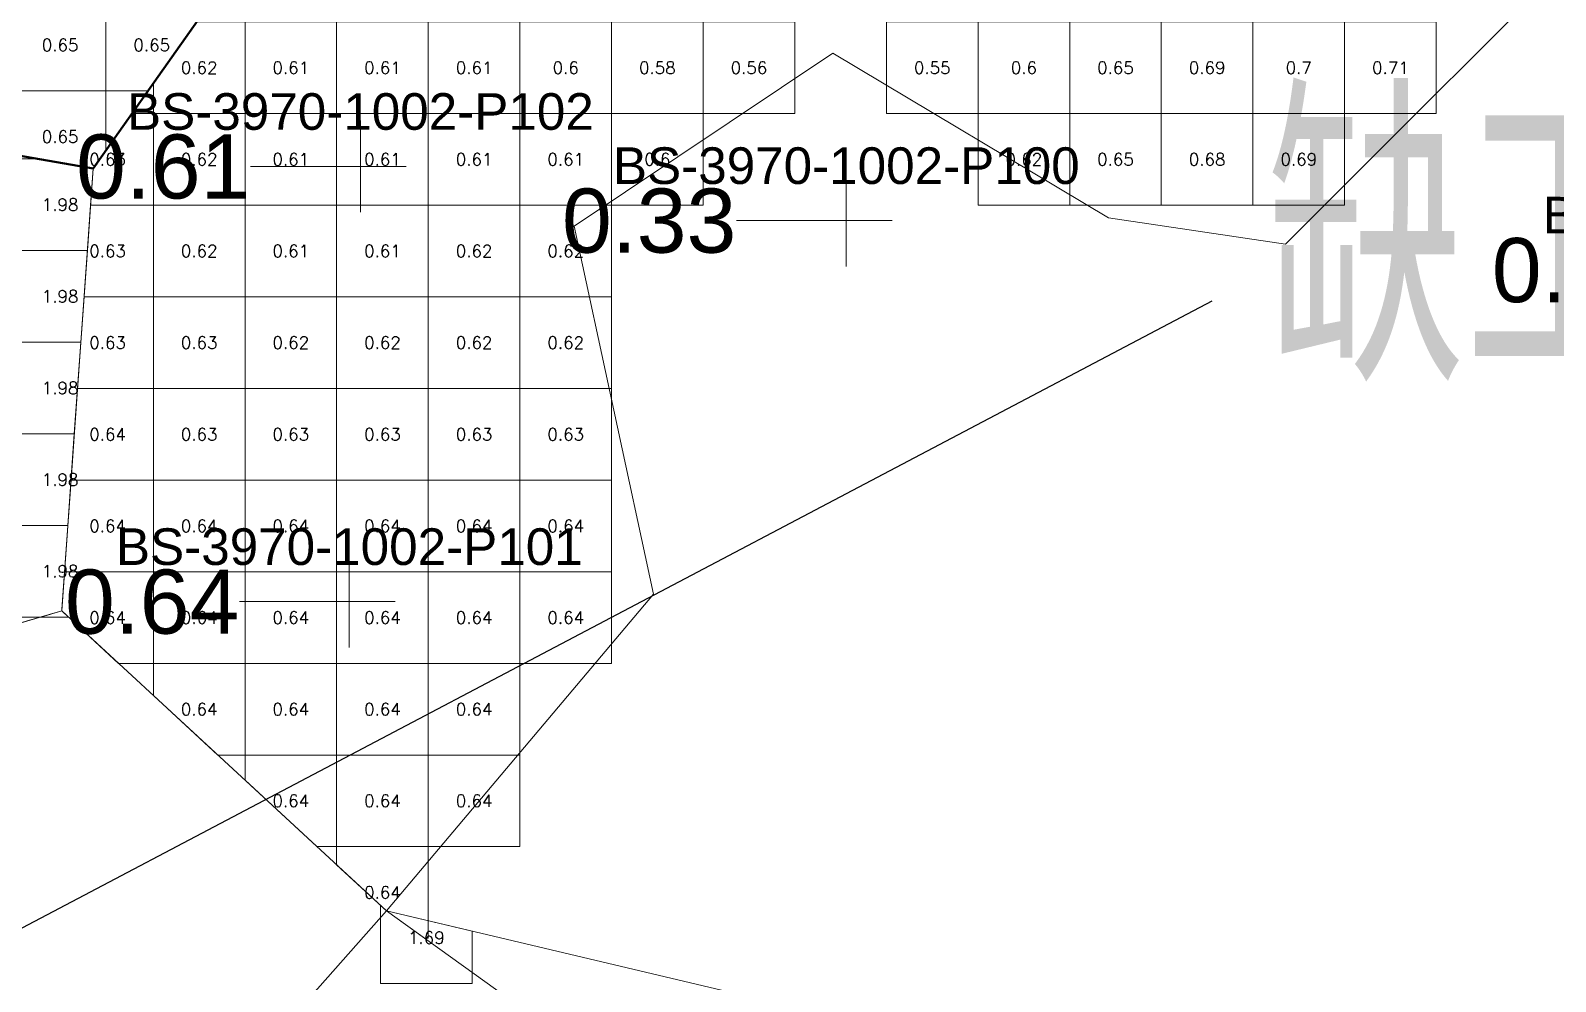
# Model space of a CAD drawing. Header units: inches. Extents: x 469775 to 470079, y 4349683 to 4349873.
# Drawn here: x 469841.54 to 469858.19, y 4349735.42 to 4349745.8 of the extents above; entities that cross this region are included whole.
import ezdxf
from ezdxf.enums import TextEntityAlignment as Align

# ---------------------------------------------------------------- set-up
doc = ezdxf.new("R2010")
doc.units = ezdxf.units.IN
doc.header["$MEASUREMENT"] = 0
for name, color, linetype, lineweight in [('1.500-3.000', 7, 'Continuous', 0), ('点', 7, 'Continuous', 0), ('爆区方格网', 7, 'Continuous', 0), ('线条', 7, 'Continuous', 0), ('钻孔', 7, 'Continuous', 0)]:
    doc.layers.add(name, color=color, linetype=linetype, lineweight=lineweight)
doc.styles.add('3dmine_textStyle_1', font='txt.shx', dxfattribs={"height": 1, "bigfont": 'gbcbig.shx'})
doc.styles.add('3dmine_textStyle_2', font='arial.ttf', dxfattribs={"height": 1})
doc.styles.add('Standard_Shx', font='txt.shx', dxfattribs={"bigfont": 'gbcbig.shx'})

msp = doc.modelspace()

# ---------------------------------------------------------------- hatches: boundary and pattern name
at = {"layer": '钻孔', "linetype": 'Continuous', "lineweight": 0, "true_color": 0x80ffff, "extrusion": (0, 1, 0)}
for points in [[(-469846.143, 3960.446), (-469845.143, 3960.446), (-469845.143, 3972.446), (-469846.143, 3972.446)], [(-469846.022, 3959.606), (-469845.022, 3959.606), (-469845.022, 3972.606), (-469846.022, 3972.606)]]:
    msp.add_hatch(color=131, dxfattribs=at).paths.add_polyline_path(points, flags=0)
at = {"layer": '钻孔', "linetype": 'Continuous', "lineweight": 0, "true_color": 0x808080, "extrusion": (0, 1, 0)}
msp.add_hatch(color=8, dxfattribs=at).paths.add_polyline_path([(-469851.446, 3959.516), (-469850.446, 3959.516), (-469850.446, 3972.516), (-469851.446, 3972.516)], flags=0)

# ---------------------------------------------------------------- linework, layer by layer
msp.add_line((469840.994, 4349735.767), (469854.439, 4349742.85))
at = {"color": 5, "linetype": 'Continuous', "lineweight": 50, "elevation": 1987.297}
msp.add_lwpolyline([(469808.467, 4349758.645), (469817.134, 4349758.797), (469824.272, 4349756.124), (469828.701, 4349753.527), (469831.831, 4349753.068), (469833.358, 4349750.622), (469837.582, 4349745.099), (469842.228, 4349744.294), (469848.28, 4349752.862), (469855.658, 4349756.452), (469851.682, 4349759.72), (469853.994, 4349765.649), (469852.242, 4349767.401), (469842.005, 4349764.839), (469836.359, 4349766.411), (469832.229, 4349766.357), (469826.099, 4349763.33), (469820.476, 4349762.487), (469821.961, 4349767.803), (469817.208, 4349769.309), (469811.803, 4349766.383), (469805.674, 4349763.484)], dxfattribs=at)
at = {"color": 4, "linetype": 'Continuous', "lineweight": 0, "true_color": 0x00ffff, "elevation": 3966.233}
for points in [[(469845.427, 4349736.191), (469841.883, 4349739.467), (469842.228, 4349744.294), (469848.28, 4349752.862), (469855.658, 4349756.452), (469860.241, 4349759.881), (469868.362, 4349765.532)], [(469870.761, 4349763.128), (469867.863, 4349760.713), (469870.09, 4349758.577), (469873.314, 4349756.381), (469875.304, 4349754.198), (469865.757, 4349749.122), (469863.277, 4349745.916), (469858.867, 4349747.095), (469855.24, 4349743.466), (469853.308, 4349743.754), (469850.298, 4349745.551), (469847.477, 4349743.663), (469848.343, 4349739.646), (469845.427, 4349736.191)]]:
    msp.add_lwpolyline(points, dxfattribs=at)
at = {"color": 7, "linetype": 'Continuous', "lineweight": 0}
for points, elevation in [([(469845.427, 4349736.191), (469868.108, 4349719.891), (469868.108, 4349719.891), (469864.089, 4349732.247), (469861.567, 4349735.442), (469861.304, 4349735.775), (469863.277, 4349745.916), (469858.867, 4349747.095), (469855.24, 4349743.466), (469853.308, 4349743.754), (469850.298, 4349745.551), (469847.477, 4349743.663), (469848.343, 4349739.646), (469845.427, 4349736.191), (469845.427, 4349736.191)], 3966.233), ([(469841.494, 4349739.351), (469838.549, 4349738.484), (469833.362, 4349736.85), (469835.282, 4349733.706), (469836.652, 4349732.389), (469842.869, 4349728.186), (469845.478, 4349726.059), (469847.774, 4349728.804), (469844.034, 4349731.795), (469843.7, 4349734.237), (469845.427, 4349736.191), (469845.427, 4349736.191), (469841.884, 4349739.466), (469841.494, 4349739.351)], 3709.861)]:
    msp.add_lwpolyline(points, dxfattribs=dict(at, elevation=elevation))
at = {"color": 1, "linetype": 'Continuous', "lineweight": 0, "true_color": 0xff0000, "elevation": 3972.427}
msp.add_lwpolyline([(469845.427, 4349736.191), (469845.427, 4349736.191), (469853.646, 4349734.245), (469859.815, 4349730.088), (469861.012, 4349724.333), (469863.02, 4349721.36), (469859.293, 4349720.49), (469855.469, 4349723.158), (469850.298, 4349726.225), (469847.774, 4349728.804), (469844.034, 4349731.795), (469843.7, 4349734.237), (469845.427, 4349736.191)], dxfattribs=at)
at = {"layer": '1.500-3.000', "color": 1, "linetype": 'Continuous', "lineweight": 0, "true_color": 0xff0000}
for points in [[(469837.582, 4349745.099), (469842.228, 4349744.294)], [(469842.228, 4349744.294), (469841.884, 4349739.466), (469838.549, 4349738.484)]]:
    msp.add_lwpolyline(points, dxfattribs=at)
at = {"layer": '点', "color": 138, "linetype": 'Continuous', "lineweight": 0, "true_color": 0x004c4c}
for points, elevation in [([(469845.143, 4349743.815), (469845.143, 4349744.815)], 3972.446), ([(469845.643, 4349744.315), (469844.643, 4349744.315)], 3972.446), ([(469850.446, 4349743.224), (469850.446, 4349744.224)], 3972.516), ([(469850.946, 4349743.724), (469849.946, 4349743.724)], 3972.516), ([(469845.022, 4349739.066), (469845.022, 4349740.066)], 3972.606), ([(469845.522, 4349739.566), (469844.522, 4349739.566)], 3972.606)]:
    msp.add_lwpolyline(points, dxfattribs=dict(at, elevation=elevation))
at = {"layer": '爆区方格网', "color": 4, "linetype": 'Continuous', "lineweight": 0, "true_color": 0x00ffff}
for points, elevation in [([(469842.366, 4349745.14), (469841.366, 4349745.14), (469841.366, 4349746.14), (469842.366, 4349746.14), (469842.366, 4349745.14)], 3972.76), ([(469843.366, 4349745.906), (469842.825, 4349745.14), (469842.366, 4349745.14), (469842.366, 4349746.14), (469843.366, 4349746.14), (469843.366, 4349745.906)], 3972.76), ([(469848.884, 4349744.892), (469847.884, 4349744.892), (469847.884, 4349745.892), (469848.884, 4349745.892), (469848.884, 4349744.892)], 3972.427), ([(469849.884, 4349744.892), (469848.884, 4349744.892), (469848.884, 4349745.892), (469849.884, 4349745.892), (469849.884, 4349744.892)], 3972.427), ([(469851.884, 4349744.892), (469850.884, 4349744.892), (469850.884, 4349745.892), (469851.884, 4349745.892), (469851.884, 4349744.892)], 3972.427), ([(469852.884, 4349744.892), (469851.884, 4349744.892), (469851.884, 4349745.892), (469852.884, 4349745.892), (469852.884, 4349744.892)], 3972.427), ([(469853.884, 4349744.892), (469852.884, 4349744.892), (469852.884, 4349745.892), (469853.884, 4349745.892), (469853.884, 4349744.892)], 3972.427), ([(469854.884, 4349744.892), (469853.884, 4349744.892), (469853.884, 4349745.892), (469854.884, 4349745.892), (469854.884, 4349744.892)], 3972.427), ([(469855.884, 4349744.892), (469854.884, 4349744.892), (469854.884, 4349745.892), (469855.884, 4349745.892), (469855.884, 4349744.892)], 3972.427), ([(469842.366, 4349744.49), (469842.228, 4349744.294), (469841.366, 4349744.443), (469841.366, 4349745.14), (469842.366, 4349745.14), (469842.366, 4349744.49)], 3972.76), ([(469848.884, 4349743.892), (469847.884, 4349743.892), (469847.884, 4349744.892), (469848.884, 4349744.892), (469848.884, 4349743.892)], 3972.427), ([(469852.884, 4349743.892), (469851.884, 4349743.892), (469851.884, 4349744.892), (469852.884, 4349744.892), (469852.884, 4349743.892)], 3972.427), ([(469853.884, 4349743.892), (469852.884, 4349743.892), (469852.884, 4349744.892), (469853.884, 4349744.892), (469853.884, 4349743.892)], 3972.427), ([(469854.884, 4349743.892), (469853.884, 4349743.892), (469853.884, 4349744.892), (469854.884, 4349744.892), (469854.884, 4349743.892)], 3972.427), ([(469855.884, 4349743.892), (469854.884, 4349743.892), (469854.884, 4349744.892), (469855.884, 4349744.892), (469855.884, 4349743.892)], 3972.427)]:
    msp.add_lwpolyline(points, dxfattribs=dict(at, elevation=elevation))
at = {"layer": '爆区方格网', "color": 131, "linetype": 'Continuous', "lineweight": 0, "true_color": 0x80ffff, "elevation": 3972.427}
for points in [[(469843.884, 4349744.892), (469842.884, 4349744.892), (469842.884, 4349745.223), (469843.356, 4349745.892), (469843.884, 4349745.892), (469843.884, 4349744.892)], [(469844.884, 4349744.892), (469843.884, 4349744.892), (469843.884, 4349745.892), (469844.884, 4349745.892), (469844.884, 4349744.892)], [(469845.884, 4349744.892), (469844.884, 4349744.892), (469844.884, 4349745.892), (469845.884, 4349745.892), (469845.884, 4349744.892)], [(469846.884, 4349744.892), (469845.884, 4349744.892), (469845.884, 4349745.892), (469846.884, 4349745.892), (469846.884, 4349744.892)], [(469847.884, 4349744.892), (469846.884, 4349744.892), (469846.884, 4349745.892), (469847.884, 4349745.892), (469847.884, 4349744.892)], [(469856.884, 4349744.892), (469855.884, 4349744.892), (469855.884, 4349745.892), (469856.884, 4349745.892), (469856.884, 4349744.892)], [(469842.884, 4349743.892), (469842.199, 4349743.892), (469842.228, 4349744.294), (469842.65, 4349744.892), (469842.884, 4349744.892), (469842.884, 4349743.892)], [(469843.884, 4349743.892), (469842.884, 4349743.892), (469842.884, 4349744.892), (469843.884, 4349744.892), (469843.884, 4349743.892)], [(469844.884, 4349743.892), (469843.884, 4349743.892), (469843.884, 4349744.892), (469844.884, 4349744.892), (469844.884, 4349743.892)], [(469845.884, 4349743.892), (469844.884, 4349743.892), (469844.884, 4349744.892), (469845.884, 4349744.892), (469845.884, 4349743.892)], [(469846.884, 4349743.892), (469845.884, 4349743.892), (469845.884, 4349744.892), (469846.884, 4349744.892), (469846.884, 4349743.892)], [(469847.884, 4349743.892), (469846.884, 4349743.892), (469846.884, 4349744.892), (469847.884, 4349744.892), (469847.884, 4349743.892)], [(469842.884, 4349742.892), (469842.127, 4349742.892), (469842.199, 4349743.892), (469842.884, 4349743.892), (469842.884, 4349742.892)], [(469843.884, 4349742.892), (469842.884, 4349742.892), (469842.884, 4349743.892), (469843.884, 4349743.892), (469843.884, 4349742.892)], [(469844.884, 4349742.892), (469843.884, 4349742.892), (469843.884, 4349743.892), (469844.884, 4349743.892), (469844.884, 4349742.892)], [(469845.884, 4349742.892), (469844.884, 4349742.892), (469844.884, 4349743.892), (469845.884, 4349743.892), (469845.884, 4349742.892)], [(469846.884, 4349742.892), (469845.884, 4349742.892), (469845.884, 4349743.892), (469846.884, 4349743.892), (469846.884, 4349742.892)], [(469847.884, 4349742.892), (469846.884, 4349742.892), (469846.884, 4349743.892), (469847.884, 4349743.892), (469847.884, 4349742.892)], [(469842.884, 4349741.892), (469842.056, 4349741.892), (469842.127, 4349742.892), (469842.884, 4349742.892), (469842.884, 4349741.892)], [(469843.884, 4349741.892), (469842.884, 4349741.892), (469842.884, 4349742.892), (469843.884, 4349742.892), (469843.884, 4349741.892)], [(469844.884, 4349741.892), (469843.884, 4349741.892), (469843.884, 4349742.892), (469844.884, 4349742.892), (469844.884, 4349741.892)], [(469845.884, 4349741.892), (469844.884, 4349741.892), (469844.884, 4349742.892), (469845.884, 4349742.892), (469845.884, 4349741.892)], [(469846.884, 4349741.892), (469845.884, 4349741.892), (469845.884, 4349742.892), (469846.884, 4349742.892), (469846.884, 4349741.892)], [(469847.884, 4349741.892), (469846.884, 4349741.892), (469846.884, 4349742.892), (469847.884, 4349742.892), (469847.884, 4349741.892)], [(469842.884, 4349740.892), (469841.985, 4349740.892), (469842.056, 4349741.892), (469842.884, 4349741.892), (469842.884, 4349740.892)], [(469843.884, 4349740.892), (469842.884, 4349740.892), (469842.884, 4349741.892), (469843.884, 4349741.892), (469843.884, 4349740.892)], [(469844.884, 4349740.892), (469843.884, 4349740.892), (469843.884, 4349741.892), (469844.884, 4349741.892), (469844.884, 4349740.892)], [(469845.884, 4349740.892), (469844.884, 4349740.892), (469844.884, 4349741.892), (469845.884, 4349741.892), (469845.884, 4349740.892)], [(469846.884, 4349740.892), (469845.884, 4349740.892), (469845.884, 4349741.892), (469846.884, 4349741.892), (469846.884, 4349740.892)], [(469847.884, 4349740.892), (469846.884, 4349740.892), (469846.884, 4349741.892), (469847.884, 4349741.892), (469847.884, 4349740.892)], [(469842.884, 4349739.892), (469841.913, 4349739.892), (469841.985, 4349740.892), (469842.884, 4349740.892), (469842.884, 4349739.892)], [(469843.884, 4349739.892), (469842.884, 4349739.892), (469842.884, 4349740.892), (469843.884, 4349740.892), (469843.884, 4349739.892)], [(469844.884, 4349739.892), (469843.884, 4349739.892), (469843.884, 4349740.892), (469844.884, 4349740.892), (469844.884, 4349739.892)], [(469845.884, 4349739.892), (469844.884, 4349739.892), (469844.884, 4349740.892), (469845.884, 4349740.892), (469845.884, 4349739.892)], [(469846.884, 4349739.892), (469845.884, 4349739.892), (469845.884, 4349740.892), (469846.884, 4349740.892), (469846.884, 4349739.892)], [(469847.884, 4349739.892), (469846.884, 4349739.892), (469846.884, 4349740.892), (469847.884, 4349740.892), (469847.884, 4349739.892)], [(469842.884, 4349738.892), (469842.505, 4349738.892), (469841.884, 4349739.466), (469841.884, 4349739.481), (469841.913, 4349739.892), (469842.884, 4349739.892), (469842.884, 4349738.892)], [(469843.884, 4349738.892), (469842.884, 4349738.892), (469842.884, 4349739.892), (469843.884, 4349739.892), (469843.884, 4349738.892)], [(469844.884, 4349738.892), (469843.884, 4349738.892), (469843.884, 4349739.892), (469844.884, 4349739.892), (469844.884, 4349738.892)], [(469845.884, 4349738.892), (469844.884, 4349738.892), (469844.884, 4349739.892), (469845.884, 4349739.892), (469845.884, 4349738.892)], [(469846.884, 4349738.892), (469845.884, 4349738.892), (469845.884, 4349739.892), (469846.884, 4349739.892), (469846.884, 4349738.892)], [(469847.884, 4349738.892), (469846.884, 4349738.892), (469846.884, 4349739.892), (469847.884, 4349739.892), (469847.884, 4349738.892)], [(469843.884, 4349737.892), (469843.587, 4349737.892), (469842.884, 4349738.542), (469842.884, 4349738.892), (469843.884, 4349738.892), (469843.884, 4349737.892)], [(469844.884, 4349737.892), (469843.884, 4349737.892), (469843.884, 4349738.892), (469844.884, 4349738.892), (469844.884, 4349737.892)], [(469845.884, 4349737.892), (469844.884, 4349737.892), (469844.884, 4349738.892), (469845.884, 4349738.892), (469845.884, 4349737.892)], [(469846.884, 4349737.892), (469845.884, 4349737.892), (469845.884, 4349738.892), (469846.884, 4349738.892), (469846.884, 4349737.892)], [(469844.884, 4349736.892), (469844.669, 4349736.892), (469843.884, 4349737.617), (469843.884, 4349737.892), (469844.884, 4349737.892), (469844.884, 4349736.892)], [(469845.884, 4349736.892), (469844.884, 4349736.892), (469844.884, 4349737.892), (469845.884, 4349737.892), (469845.884, 4349736.892)], [(469846.884, 4349736.892), (469845.884, 4349736.892), (469845.884, 4349737.892), (469846.884, 4349737.892), (469846.884, 4349736.892)], [(469845.884, 4349735.892), (469845.844, 4349735.892), (469845.427, 4349736.191), (469844.884, 4349736.693), (469844.884, 4349736.892), (469845.884, 4349736.892), (469845.884, 4349735.892)]]:
    msp.add_lwpolyline(points, dxfattribs=at)
at = {"layer": '爆区方格网', "color": 1, "linetype": 'Continuous', "lineweight": 0, "true_color": 0xff0000}
for points, elevation in [([(469842.228, 4349744.294), (469842.164, 4349743.398), (469841.366, 4349743.398), (469841.366, 4349744.398), (469841.624, 4349744.398), (469842.228, 4349744.294)], 3970.45), ([(469842.228, 4349744.294), (469842.301, 4349744.398), (469842.301, 4349744.398), (469842.228, 4349744.294)], 3970.45), ([(469842.093, 4349742.398), (469841.366, 4349742.398), (469841.366, 4349743.398), (469842.164, 4349743.398), (469842.093, 4349742.398)], 3970.45), ([(469842.021, 4349741.398), (469841.366, 4349741.398), (469841.366, 4349742.398), (469842.093, 4349742.398), (469842.021, 4349741.398)], 3970.45), ([(469841.95, 4349740.398), (469841.366, 4349740.398), (469841.366, 4349741.398), (469842.021, 4349741.398), (469841.95, 4349740.398)], 3970.45), ([(469841.884, 4349739.466), (469841.655, 4349739.398), (469841.366, 4349739.398), (469841.366, 4349740.398), (469841.95, 4349740.398), (469841.884, 4349739.466)], 3970.45), ([(469841.957, 4349739.398), (469841.655, 4349739.398), (469841.884, 4349739.466), (469841.957, 4349739.398)], 3970.45), ([(469845.427, 4349736.191), (469846.363, 4349735.97), (469846.363, 4349735.398), (469845.363, 4349735.398), (469845.363, 4349736.25), (469845.427, 4349736.191)], 3970.35)]:
    msp.add_lwpolyline(points, dxfattribs=dict(at, elevation=elevation))
at = {"layer": '线条', "color": 138, "linetype": 'Continuous', "lineweight": 0, "true_color": 0x004c4c}
for points, elevation in [([(469845.143, 4349744.315), (469845.143, 4349744.315), (469845.143, 4349744.315)], 3972.446), ([(469850.446, 4349743.724), (469850.446, 4349743.724), (469850.446, 4349743.724)], 3972.516), ([(469845.022, 4349739.566), (469845.022, 4349739.566), (469845.022, 4349739.566)], 3972.606)]:
    msp.add_lwpolyline(points, dxfattribs=dict(at, elevation=elevation))
at = {"layer": '钻孔', "color": 131, "linetype": 'Continuous', "lineweight": 0, "true_color": 0x80ffff}
for points, elevation in [([(469845.143, 4349744.315), (469843.943, 4349744.315)], 3972.446), ([(469845.143, 4349744.315), (469843.943, 4349744.315)], 3960.446), ([(469845.022, 4349739.566), (469843.822, 4349739.566)], 3972.606), ([(469845.022, 4349739.566), (469843.822, 4349739.566)], 3959.606)]:
    msp.add_lwpolyline(points, dxfattribs=dict(at, elevation=elevation))
at = {"layer": '钻孔', "color": 8, "linetype": 'Continuous', "lineweight": 0, "true_color": 0x808080}
for elevation in [3972.516, 3959.516]:
    msp.add_lwpolyline([(469850.446, 4349743.724), (469849.246, 4349743.724)], dxfattribs=dict(at, elevation=elevation))

# ---------------------------------------------------------------- texts
at = {"color": 4, "linetype": 'Continuous', "lineweight": 0, "true_color": 0x00ffff, "style": '3dmine_textStyle_1'}
for s, p in [('0.65', (469841.866, 4349745.64, 3972.76)), ('0.65', (469842.866, 4349745.64, 3972.76)), ('0.56', (469849.384, 4349745.392, 3972.427)), ('0.55', (469851.384, 4349745.392, 3972.427)), ('0.6', (469852.384, 4349745.392, 3972.427)), ('0.65', (469853.384, 4349745.392, 3972.427)), ('0.69', (469854.384, 4349745.392, 3972.427)), ('0.7', (469855.384, 4349745.392, 3972.427)), ('0.65', (469841.866, 4349744.64, 3972.76)), ('0.62', (469852.384, 4349744.392, 3972.427)), ('0.65', (469853.384, 4349744.392, 3972.427)), ('0.68', (469854.384, 4349744.392, 3972.427)), ('0.69', (469855.384, 4349744.392, 3972.427))]:
    msp.add_text(s, height=0.1333, dxfattribs=at).set_placement(p, align=Align.MIDDLE_CENTER)
at = {"color": 131, "linetype": 'Continuous', "lineweight": 0, "true_color": 0x80ffff, "style": '3dmine_textStyle_1'}
for s, p in [('0.62', (469843.384, 4349745.392, 3972.427)), ('0.61', (469844.384, 4349745.392, 3972.427)), ('0.61', (469845.384, 4349745.392, 3972.427)), ('0.61', (469846.384, 4349745.392, 3972.427)), ('0.6', (469847.384, 4349745.392, 3972.427)), ('0.58', (469848.384, 4349745.392, 3972.427)), ('0.71', (469856.384, 4349745.392, 3972.427)), ('0.63', (469842.384, 4349744.392, 3972.427)), ('0.62', (469843.384, 4349744.392, 3972.427)), ('0.61', (469844.384, 4349744.392, 3972.427)), ('0.61', (469845.384, 4349744.392, 3972.427)), ('0.61', (469846.384, 4349744.392, 3972.427)), ('0.61', (469847.384, 4349744.392, 3972.427)), ('0.6', (469848.384, 4349744.392, 3972.427)), ('0.63', (469842.384, 4349743.392, 3972.427)), ('0.62', (469843.384, 4349743.392, 3972.427)), ('0.61', (469844.384, 4349743.392, 3972.427)), ('0.61', (469845.384, 4349743.392, 3972.427)), ('0.62', (469846.384, 4349743.392, 3972.427)), ('0.62', (469847.384, 4349743.392, 3972.427)), ('0.63', (469842.384, 4349742.392, 3972.427)), ('0.63', (469843.384, 4349742.392, 3972.427)), ('0.62', (469844.384, 4349742.392, 3972.427)), ('0.62', (469845.384, 4349742.392, 3972.427)), ('0.62', (469846.384, 4349742.392, 3972.427)), ('0.62', (469847.384, 4349742.392, 3972.427)), ('0.64', (469842.384, 4349741.392, 3972.427)), ('0.63', (469843.384, 4349741.392, 3972.427)), ('0.63', (469844.384, 4349741.392, 3972.427)), ('0.63', (469845.384, 4349741.392, 3972.427)), ('0.63', (469846.384, 4349741.392, 3972.427)), ('0.63', (469847.384, 4349741.392, 3972.427)), ('0.64', (469842.384, 4349740.392, 3972.427)), ('0.64', (469843.384, 4349740.392, 3972.427)), ('0.64', (469844.384, 4349740.392, 3972.427)), ('0.64', (469845.384, 4349740.392, 3972.427)), ('0.64', (469846.384, 4349740.392, 3972.427)), ('0.64', (469847.384, 4349740.392, 3972.427)), ('0.64', (469842.384, 4349739.392, 3972.427)), ('0.64', (469843.384, 4349739.392, 3972.427)), ('0.64', (469844.384, 4349739.392, 3972.427)), ('0.64', (469845.384, 4349739.392, 3972.427)), ('0.64', (469846.384, 4349739.392, 3972.427)), ('0.64', (469847.384, 4349739.392, 3972.427)), ('0.64', (469843.384, 4349738.392, 3972.427)), ('0.64', (469844.384, 4349738.392, 3972.427)), ('0.64', (469845.384, 4349738.392, 3972.427)), ('0.64', (469846.384, 4349738.392, 3972.427)), ('0.64', (469844.384, 4349737.392, 3972.427)), ('0.64', (469845.384, 4349737.392, 3972.427)), ('0.64', (469846.384, 4349737.392, 3972.427)), ('0.64', (469845.384, 4349736.392, 3972.427))]:
    msp.add_text(s, height=0.1333, dxfattribs=at).set_placement(p, align=Align.MIDDLE_CENTER)
at = {"color": 1, "linetype": 'Continuous', "lineweight": 0, "true_color": 0xff0000, "style": '3dmine_textStyle_1'}
for s, p in [('1.98', (469841.866, 4349743.898, 3970.45)), ('1.98', (469841.866, 4349742.898, 3970.45)), ('1.98', (469841.866, 4349741.898, 3970.45)), ('1.98', (469841.866, 4349740.898, 3970.45)), ('1.98', (469841.866, 4349739.898, 3970.45)), ('1.69', (469845.863, 4349735.898, 3970.35))]:
    msp.add_text(s, height=0.1333, dxfattribs=at).set_placement(p, align=Align.MIDDLE_CENTER)
at = {"insert": (469855.035, 4349744.968), "char_height": 3, "attachment_point": 1, "style": 'Standard_Shx'}
msp.add_mtext_dynamic_manual_height_columns('缺工程，取样待结果出来，此区域再进行施工', width=47.18008, gutter_width=1, heights=[0], dxfattribs=at)
at = {"layer": '钻孔', "color": 138, "linetype": 'Continuous', "lineweight": 0, "true_color": 0x004c4c, "style": '3dmine_textStyle_2'}
for s, p in [('BS-3970-1002-P102', (469845.143, 4349744.715, 3972.446)), ('BS-3970-1002-P100', (469850.446, 4349744.124, 3972.516)), ('BS-3970-0918-P131', (469860.594, 4349743.584, 3972.398)), ('BS-3970-1002-P101', (469845.022, 4349739.966, 3972.606))]:
    msp.add_text(s, height=0.4, dxfattribs=at).set_placement(p, align=Align.CENTER)
at = {"layer": '钻孔', "color": 131, "linetype": 'Continuous', "lineweight": 0, "true_color": 0x80ffff, "style": '3dmine_textStyle_2'}
for s, p in [('0.61', (469843.943, 4349744.315, 3966.446)), ('0.64', (469843.822, 4349739.566, 3966.106))]:
    msp.add_text(s, height=0.7, dxfattribs=at).set_placement(p, align=Align.MIDDLE_RIGHT)
at = {"layer": '钻孔', "color": 8, "linetype": 'Continuous', "lineweight": 0, "true_color": 0x808080, "style": '3dmine_textStyle_2'}
for s, p in [('0.33', (469849.246, 4349743.724, 3966.016)), ('0.36', (469859.394, 4349743.184, 3966.398))]:
    msp.add_text(s, height=0.7, dxfattribs=at).set_placement(p, align=Align.MIDDLE_RIGHT)

doc.saveas('drawing.dxf')
